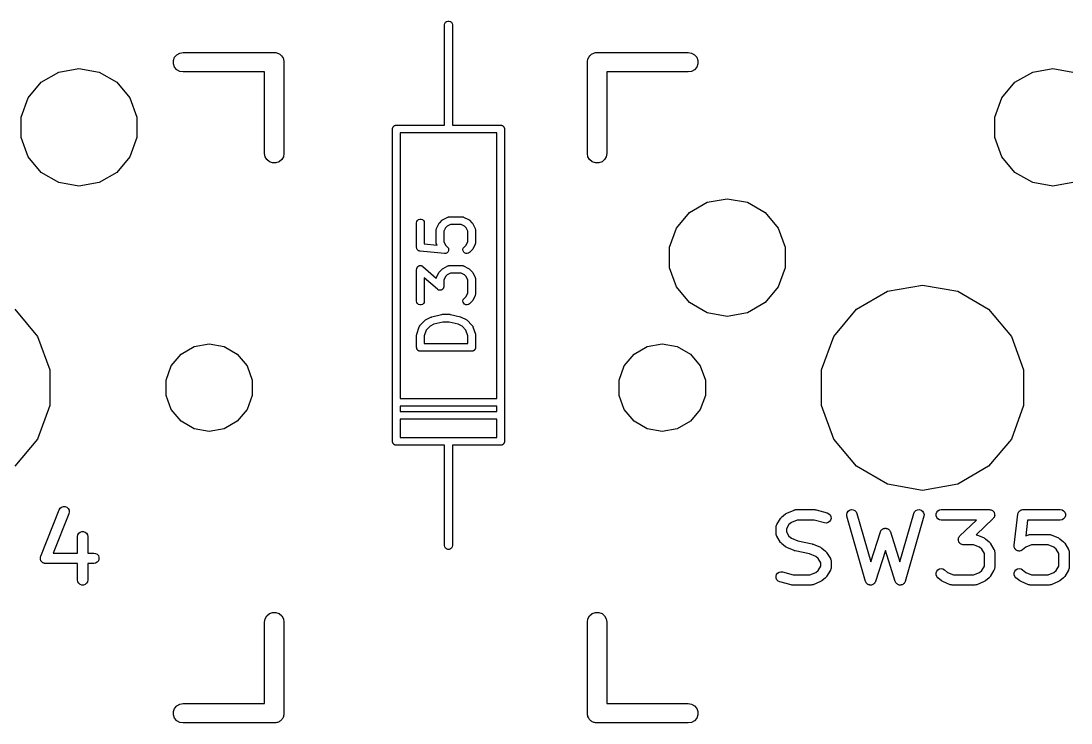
# Model space of a CAD drawing. Extents: x 30 to 168, y -145 to -27.
# Drawn here: x 112.66 to 133.15, y -104.54 to -90.85 of the extents above; entities that cross this region are included whole.
import ezdxf

# ---------------------------------------------------------------- set-up
doc = ezdxf.new("R2010")
doc.units = 0
doc.header["$MEASUREMENT"] = 0
doc.layers.add('BLACK', color=7, linetype='CONTINUOUS')

msp = doc.modelspace()

# ---------------------------------------------------------------- linework, layer by layer
at = {"layer": 'Black'}
for p, q in [((120.925, -90.92), (120.93, -90.8943)), ((120.925, -92.19), (120.925, -90.92)), ((120.93, -90.8943), (120.943, -90.8718)), ((120.943, -90.8718), (120.962, -90.855)), ((120.962, -90.855), (120.987, -90.8461)), ((120.987, -90.8461), (121.013, -90.8461)), ((121.013, -90.8461), (121.037, -90.855)), ((121.037, -90.855), (121.057, -90.8718)), ((121.057, -90.8718), (121.07, -90.8943)), ((121.07, -90.8943), (121.075, -90.92)), ((121.075, -90.92), (121.075, -92.19)), ((115.634, -91.6169), (115.657, -91.5547)), ((115.657, -91.5547), (115.7, -91.5041)), ((115.7, -91.5041), (115.757, -91.471)), ((115.757, -91.471), (115.822, -91.4595)), ((115.822, -91.4595), (117.6, -91.4595)), ((117.6, -91.4595), (117.616, -91.4624)), ((117.616, -91.4624), (117.633, -91.4624)), ((117.633, -91.4624), (117.649, -91.4681)), ((117.649, -91.4681), (117.665, -91.471)), ((117.665, -91.471), (117.68, -91.4793)), ((117.68, -91.4793), (117.695, -91.485)), ((117.695, -91.485), (117.708, -91.4957)), ((117.708, -91.4957), (117.722, -91.5041)), ((117.722, -91.5041), (117.733, -91.5168)), ((117.733, -91.5168), (117.746, -91.5275)), ((117.746, -91.5275), (117.754, -91.542)), ((117.754, -91.542), (117.765, -91.5547)), ((117.765, -91.5547), (117.771, -91.5704)), ((117.771, -91.5704), (117.779, -91.5848)), ((123.721, -91.5848), (123.729, -91.5704)), ((123.729, -91.5704), (123.735, -91.5547)), ((123.735, -91.5547), (123.746, -91.542)), ((123.746, -91.542), (123.754, -91.5275)), ((123.754, -91.5275), (123.767, -91.5168)), ((123.767, -91.5168), (123.778, -91.5041)), ((123.778, -91.5041), (123.792, -91.4957)), ((123.792, -91.4957), (123.805, -91.485)), ((123.805, -91.485), (123.82, -91.4793)), ((123.82, -91.4793), (123.835, -91.471)), ((123.835, -91.471), (123.851, -91.4681)), ((123.851, -91.4681), (123.867, -91.4624)), ((123.867, -91.4624), (123.884, -91.4624)), ((123.884, -91.4624), (123.9, -91.4595)), ((123.9, -91.4595), (125.678, -91.4595)), ((125.678, -91.4595), (125.743, -91.471)), ((125.743, -91.471), (125.8, -91.5041)), ((125.8, -91.5041), (125.843, -91.5547)), ((125.843, -91.5547), (125.866, -91.6169)), ((113.398, -91.8418), (113.79, -91.7726)), ((113.79, -91.7726), (114.182, -91.8418)), ((115.634, -91.6831), (115.634, -91.6169)), ((115.657, -91.7452), (115.634, -91.6831)), ((115.7, -91.7959), (115.657, -91.7452)), ((117.779, -91.5848), (117.782, -91.6013)), ((117.782, -91.6013), (117.788, -91.6169)), ((117.788, -91.6169), (117.788, -91.6336)), ((117.788, -91.6336), (117.79, -91.65)), ((117.79, -91.65), (117.79, -93.428)), ((123.709, -91.65), (123.712, -91.6336)), ((123.709, -93.428), (123.709, -91.65)), ((123.712, -91.6169), (123.718, -91.6013)), ((123.712, -91.6336), (123.712, -91.6169)), ((123.718, -91.6013), (123.721, -91.5848)), ((125.843, -91.7452), (125.8, -91.7959)), ((125.866, -91.6831), (125.843, -91.7452)), ((125.866, -91.6169), (125.866, -91.6831)), ((132.398, -91.8418), (132.79, -91.7726)), ((132.79, -91.7726), (133.182, -91.8418)), ((113.052, -92.0411), (113.398, -91.8418)), ((114.182, -91.8418), (114.528, -92.0411)), ((115.757, -91.829), (115.7, -91.7959)), ((115.822, -91.8405), (115.757, -91.829)), ((117.409, -91.8405), (115.822, -91.8405)), ((117.409, -93.428), (117.409, -91.8405)), ((125.678, -91.8405), (124.09, -91.8405)), ((124.09, -91.8405), (124.09, -93.428)), ((125.743, -91.829), (125.678, -91.8405)), ((125.8, -91.7959), (125.743, -91.829)), ((132.052, -92.0411), (132.398, -91.8418)), ((112.796, -92.3463), (113.052, -92.0411)), ((114.528, -92.0411), (114.784, -92.3463)), ((131.796, -92.3463), (132.052, -92.0411)), ((112.66, -92.7208), (112.796, -92.3463)), ((114.784, -92.3463), (114.92, -92.7208)), ((120.925, -92.877), (120.925, -92.19)), ((121.075, -92.19), (121.075, -92.877)), ((131.66, -92.7208), (131.796, -92.3463)), ((112.66, -93.1192), (112.66, -92.7208)), ((114.92, -92.7208), (114.92, -93.1192)), ((131.66, -93.1192), (131.66, -92.7208)), ((119.909, -92.952), (119.91, -92.9455)), ((119.909, -99.048), (119.909, -92.952)), ((119.91, -92.939), (119.912, -92.9328)), ((119.91, -92.9455), (119.91, -92.939)), ((119.912, -92.9328), (119.914, -92.9263)), ((119.914, -92.9263), (119.917, -92.9207)), ((119.917, -92.9207), (119.919, -92.9145)), ((119.919, -92.9145), (119.923, -92.9095)), ((119.923, -92.9095), (119.927, -92.9038)), ((119.927, -92.9038), (119.932, -92.8996)), ((119.932, -92.8996), (119.936, -92.8945)), ((119.936, -92.8945), (119.941, -92.8913)), ((119.941, -92.8913), (119.947, -92.887)), ((119.947, -92.887), (119.953, -92.8848)), ((119.953, -92.8848), (119.958, -92.8815)), ((119.958, -92.8815), (119.965, -92.8804)), ((119.965, -92.8804), (119.971, -92.8781)), ((119.971, -92.8781), (119.978, -92.8781)), ((119.978, -92.8781), (119.984, -92.877)), ((119.984, -92.877), (120.925, -92.877)), ((121.075, -92.877), (122.016, -92.877)), ((122.016, -92.877), (122.022, -92.8781)), ((122.022, -92.8781), (122.029, -92.8781)), ((122.029, -92.8781), (122.035, -92.8804)), ((122.035, -92.8804), (122.042, -92.8815)), ((122.042, -92.8815), (122.047, -92.8848)), ((122.047, -92.8848), (122.053, -92.887)), ((122.053, -92.887), (122.059, -92.8913)), ((122.059, -92.8913), (122.064, -92.8945)), ((122.064, -92.8945), (122.068, -92.8996)), ((122.068, -92.8996), (122.073, -92.9038)), ((122.073, -92.9038), (122.077, -92.9095)), ((122.077, -92.9095), (122.081, -92.9145)), ((122.081, -92.9145), (122.083, -92.9207)), ((122.083, -92.9207), (122.086, -92.9263)), ((122.086, -92.9263), (122.088, -92.9328)), ((122.088, -92.9328), (122.09, -92.939)), ((122.09, -92.939), (122.09, -92.9455)), ((122.09, -92.9455), (122.091, -92.952)), ((122.091, -92.952), (122.091, -99.048)), ((112.796, -93.4937), (112.66, -93.1192)), ((114.92, -93.1192), (114.784, -93.4937)), ((121, -93.027), (120.059, -93.027)), ((120.059, -93.027), (120.059, -98.211)), ((121.941, -93.027), (121, -93.027)), ((121.941, -98.211), (121.941, -93.027)), ((131.796, -93.4937), (131.66, -93.1192)), ((113.052, -93.7989), (112.796, -93.4937)), ((114.784, -93.4937), (114.528, -93.7989)), ((117.421, -93.4932), (117.409, -93.428)), ((117.454, -93.5505), (117.421, -93.4932)), ((117.505, -93.593), (117.454, -93.5505)), ((117.567, -93.6156), (117.505, -93.593)), ((117.633, -93.6156), (117.567, -93.6156)), ((117.695, -93.593), (117.633, -93.6156)), ((117.746, -93.5505), (117.695, -93.593)), ((117.779, -93.4932), (117.746, -93.5505)), ((117.79, -93.428), (117.779, -93.4932)), ((123.721, -93.4932), (123.709, -93.428)), ((123.754, -93.5505), (123.721, -93.4932)), ((123.805, -93.593), (123.754, -93.5505)), ((123.867, -93.6156), (123.805, -93.593)), ((123.933, -93.6156), (123.867, -93.6156)), ((123.995, -93.593), (123.933, -93.6156)), ((124.046, -93.5505), (123.995, -93.593)), ((124.079, -93.4932), (124.046, -93.5505)), ((124.09, -93.428), (124.079, -93.4932)), ((132.052, -93.7989), (131.796, -93.4937)), ((113.398, -93.9982), (113.052, -93.7989)), ((114.528, -93.7989), (114.182, -93.9982)), ((132.398, -93.9982), (132.052, -93.7989)), ((113.79, -94.0674), (113.398, -93.9982)), ((114.182, -93.9982), (113.79, -94.0674)), ((132.79, -94.0674), (132.398, -93.9982)), ((133.182, -93.9982), (132.79, -94.0674)), ((125.702, -94.5811), (126.048, -94.3818)), ((126.048, -94.3818), (126.44, -94.3126)), ((126.44, -94.3126), (126.832, -94.3818)), ((126.832, -94.3818), (127.178, -94.5811)), ((125.446, -94.8863), (125.702, -94.5811)), ((127.178, -94.5811), (127.434, -94.8863)), ((120.377, -94.7857), (120.382, -94.7601)), ((120.377, -95.2619), (120.377, -94.7857)), ((120.382, -94.7601), (120.395, -94.7375)), ((120.395, -94.7375), (120.415, -94.7208)), ((120.415, -94.7208), (120.439, -94.7119)), ((120.439, -94.7119), (120.465, -94.7119)), ((120.465, -94.7119), (120.49, -94.7208)), ((120.49, -94.7208), (120.51, -94.7375)), ((120.51, -94.7375), (120.523, -94.7601)), ((120.523, -94.7601), (120.527, -94.7857)), ((120.527, -94.7857), (120.527, -95.194)), ((120.766, -94.895), (120.814, -94.7998)), ((120.814, -94.7998), (120.821, -94.7901)), ((120.821, -94.7901), (120.828, -94.7803)), ((120.828, -94.7803), (120.876, -94.7327)), ((120.876, -94.7327), (120.885, -94.7258)), ((120.885, -94.7258), (120.895, -94.7186)), ((120.895, -94.7186), (120.99, -94.671)), ((120.973, -94.8474), (120.943, -94.8778)), ((121.042, -94.8131), (120.973, -94.8474)), ((120.99, -94.671), (120.994, -94.6698)), ((120.994, -94.6698), (120.998, -94.6676)), ((120.998, -94.6676), (121.007, -94.6661)), ((121.007, -94.6661), (121.015, -94.6636)), ((121.015, -94.6636), (121.02, -94.6638)), ((121.02, -94.6638), (121.024, -94.6631)), ((121.024, -94.6631), (121.262, -94.6631)), ((121.244, -94.8131), (121.042, -94.8131)), ((121.313, -94.8474), (121.244, -94.8131)), ((121.262, -94.6631), (121.266, -94.6638)), ((121.266, -94.6638), (121.27, -94.6636)), ((121.27, -94.6636), (121.279, -94.6661)), ((121.279, -94.6661), (121.288, -94.6676)), ((121.288, -94.6676), (121.291, -94.6698)), ((121.291, -94.6698), (121.295, -94.671)), ((121.295, -94.671), (121.391, -94.7186)), ((121.343, -94.8778), (121.313, -94.8474)), ((121.391, -94.7186), (121.4, -94.7258)), ((121.4, -94.7258), (121.41, -94.7327)), ((121.41, -94.7327), (121.458, -94.7803)), ((121.458, -94.7803), (121.465, -94.7901)), ((121.465, -94.7901), (121.472, -94.7998)), ((121.472, -94.7998), (121.519, -94.895)), ((120.758, -94.9286), (120.759, -94.9243)), ((120.758, -95.1667), (120.758, -94.9286)), ((120.759, -94.92), (120.761, -94.9116)), ((120.759, -94.9243), (120.759, -94.92)), ((120.761, -94.9116), (120.763, -94.9029)), ((120.763, -94.9029), (120.765, -94.8992)), ((120.765, -94.8992), (120.766, -94.895)), ((120.943, -94.8778), (120.908, -94.9463)), ((120.908, -94.9463), (120.908, -95.149)), ((121.377, -94.9463), (121.343, -94.8778)), ((121.377, -95.149), (121.377, -94.9463)), ((121.519, -94.895), (121.521, -94.8992)), ((121.521, -94.8992), (121.523, -94.9029)), ((121.523, -94.9029), (121.524, -94.9116)), ((121.524, -94.9116), (121.527, -94.92)), ((121.527, -94.92), (121.527, -94.9243)), ((121.527, -94.9243), (121.527, -94.9286)), ((121.527, -94.9286), (121.527, -95.1667)), ((125.31, -95.2608), (125.446, -94.8863)), ((127.434, -94.8863), (127.57, -95.2608)), ((120.378, -95.2647), (120.377, -95.2619)), ((120.527, -95.194), (120.776, -95.2188)), ((120.759, -95.1709), (120.758, -95.1667)), ((120.759, -95.1752), (120.759, -95.1709)), ((120.761, -95.1837), (120.759, -95.1752)), ((120.763, -95.1923), (120.761, -95.1837)), ((120.765, -95.1961), (120.763, -95.1923)), ((120.766, -95.2002), (120.765, -95.1961)), ((120.776, -95.2188), (120.766, -95.2002)), ((120.908, -95.149), (120.943, -95.2175)), ((120.943, -95.2175), (120.982, -95.2565)), ((120.982, -95.2565), (120.982, -95.2569)), ((120.982, -95.2569), (120.982, -95.2572)), ((120.982, -95.2572), (120.989, -95.2676)), ((121.289, -95.2778), (121.304, -95.2565)), ((121.304, -95.2565), (121.343, -95.2175)), ((121.343, -95.2175), (121.377, -95.149)), ((121.519, -95.2002), (121.472, -95.2954)), ((121.521, -95.1961), (121.519, -95.2002)), ((121.523, -95.1923), (121.521, -95.1961)), ((121.524, -95.1837), (121.523, -95.1923)), ((121.527, -95.1752), (121.524, -95.1837)), ((121.527, -95.1667), (121.527, -95.1709)), ((121.527, -95.1709), (121.527, -95.1752)), ((125.31, -95.6592), (125.31, -95.2608)), ((127.57, -95.2608), (127.57, -95.6592)), ((120.378, -95.2675), (120.378, -95.2647)), ((120.38, -95.2775), (120.378, -95.2675)), ((120.382, -95.2876), (120.38, -95.2775)), ((120.383, -95.29), (120.382, -95.2876)), ((120.384, -95.2928), (120.383, -95.29)), ((120.39, -95.3012), (120.384, -95.2928)), ((120.395, -95.3101), (120.39, -95.3012)), ((120.397, -95.3119), (120.395, -95.3101)), ((120.399, -95.3143), (120.397, -95.3119)), ((120.407, -95.3203), (120.399, -95.3143)), ((120.415, -95.3269), (120.407, -95.3203)), ((120.418, -95.3278), (120.415, -95.3269)), ((120.42, -95.3295), (120.418, -95.3278)), ((120.43, -95.3323), (120.42, -95.3295)), ((120.439, -95.3358), (120.43, -95.3323)), ((120.442, -95.3358), (120.439, -95.3358)), ((120.445, -95.3365), (120.442, -95.3358)), ((120.921, -95.3842), (120.445, -95.3365)), ((120.922, -95.3841), (120.921, -95.3842)), ((120.934, -95.3831), (120.922, -95.3842)), ((120.922, -95.3842), (120.922, -95.3841)), ((120.947, -95.3822), (120.934, -95.3831)), ((120.948, -95.382), (120.947, -95.3822)), ((120.959, -95.3767), (120.948, -95.382)), ((120.948, -95.382), (120.948, -95.382)), ((120.971, -95.3715), (120.959, -95.3767)), ((120.972, -95.371), (120.971, -95.3712)), ((120.971, -95.3712), (120.971, -95.3715)), ((120.98, -95.3621), (120.972, -95.371)), ((120.989, -95.3533), (120.98, -95.3621)), ((120.989, -95.2676), (120.997, -95.2778)), ((120.99, -95.3529), (120.989, -95.3533)), ((120.995, -95.3412), (120.99, -95.3525)), ((120.99, -95.3525), (120.99, -95.3529)), ((121.001, -95.3298), (120.995, -95.3412)), ((120.997, -95.2778), (120.997, -95.2783)), ((120.997, -95.2783), (120.997, -95.2787)), ((120.997, -95.2787), (121, -95.2909)), ((121, -95.2909), (121.003, -95.303)), ((121.002, -95.3165), (121.001, -95.3289)), ((121.001, -95.3289), (121.001, -95.3294)), ((121.001, -95.3294), (121.001, -95.3298)), ((121.003, -95.3039), (121.002, -95.3165)), ((121.003, -95.303), (121.003, -95.3035)), ((121.003, -95.3035), (121.003, -95.3039)), ((121.282, -95.303), (121.289, -95.2778)), ((121.285, -95.3289), (121.282, -95.303)), ((121.296, -95.3525), (121.285, -95.3289)), ((121.314, -95.371), (121.296, -95.3525)), ((121.338, -95.382), (121.314, -95.371)), ((121.364, -95.3842), (121.338, -95.382)), ((121.389, -95.3775), (121.364, -95.3842)), ((121.41, -95.3626), (121.389, -95.3775)), ((121.458, -95.3149), (121.41, -95.3626)), ((121.465, -95.3051), (121.458, -95.3149)), ((121.472, -95.2954), (121.465, -95.3051)), ((120.379, -95.6759), (120.381, -95.6705)), ((120.381, -95.6705), (120.382, -95.6648)), ((120.382, -95.6648), (120.386, -95.6585)), ((120.386, -95.6585), (120.388, -95.6516)), ((120.388, -95.6516), (120.392, -95.6473)), ((120.392, -95.6473), (120.395, -95.6423)), ((120.395, -95.6423), (120.401, -95.6376)), ((120.401, -95.6376), (120.405, -95.632)), ((120.405, -95.632), (120.41, -95.6292)), ((120.41, -95.6292), (120.415, -95.6255)), ((120.415, -95.6255), (120.422, -95.623)), ((120.422, -95.623), (120.428, -95.6195)), ((120.428, -95.6195), (120.434, -95.6186)), ((120.434, -95.6186), (120.439, -95.6166)), ((120.439, -95.6166), (120.447, -95.6166)), ((120.447, -95.6166), (120.454, -95.6155)), ((120.454, -95.6155), (120.46, -95.6166)), ((120.46, -95.6166), (120.465, -95.6166)), ((120.465, -95.6166), (120.472, -95.6191)), ((120.472, -95.6191), (120.479, -95.6205)), ((120.479, -95.6205), (120.484, -95.6235)), ((120.484, -95.6235), (120.49, -95.6255)), ((120.49, -95.6255), (120.495, -95.6302)), ((120.495, -95.6302), (120.502, -95.634)), ((120.502, -95.634), (120.762, -95.8615)), ((120.885, -95.6782), (120.895, -95.671)), ((120.895, -95.671), (120.99, -95.6234)), ((120.99, -95.6234), (120.994, -95.6222)), ((120.994, -95.6222), (120.998, -95.62)), ((120.998, -95.62), (121.007, -95.6185)), ((121.007, -95.6185), (121.015, -95.616)), ((121.015, -95.616), (121.02, -95.6162)), ((121.02, -95.6162), (121.024, -95.6155)), ((121.024, -95.6155), (121.262, -95.6155)), ((121.262, -95.6155), (121.266, -95.6162)), ((121.266, -95.6162), (121.27, -95.616)), ((121.27, -95.616), (121.279, -95.6185)), ((121.279, -95.6185), (121.288, -95.62)), ((121.288, -95.62), (121.291, -95.6222)), ((121.291, -95.6222), (121.295, -95.6234)), ((121.295, -95.6234), (121.391, -95.671)), ((121.391, -95.671), (121.4, -95.6782)), ((125.446, -96.0337), (125.31, -95.6592)), ((127.57, -95.6592), (127.434, -96.0337)), ((120.377, -95.6905), (120.379, -95.6833)), ((120.377, -96.3095), (120.377, -95.6905)), ((120.379, -95.6833), (120.379, -95.6759)), ((120.784, -96.0803), (120.527, -95.8558)), ((120.527, -95.8558), (120.527, -96.3095)), ((120.762, -95.8615), (120.763, -95.8553)), ((120.763, -95.8553), (120.765, -95.8516)), ((120.765, -95.8516), (120.766, -95.8474)), ((120.766, -95.8474), (120.814, -95.7522)), ((120.814, -95.7522), (120.821, -95.7425)), ((120.821, -95.7425), (120.828, -95.7327)), ((120.828, -95.7327), (120.876, -95.6851)), ((120.876, -95.6851), (120.885, -95.6782)), ((120.943, -95.8301), (120.908, -95.8987)), ((120.973, -95.7997), (120.943, -95.8301)), ((121.042, -95.7655), (120.973, -95.7997)), ((121.244, -95.7655), (121.042, -95.7655)), ((121.313, -95.7997), (121.244, -95.7655)), ((121.343, -95.8301), (121.313, -95.7997)), ((121.377, -95.8987), (121.343, -95.8301)), ((121.4, -95.6782), (121.41, -95.6851)), ((121.41, -95.6851), (121.458, -95.7327)), ((121.458, -95.7327), (121.465, -95.7425)), ((121.465, -95.7425), (121.472, -95.7522)), ((121.472, -95.7522), (121.519, -95.8474)), ((121.519, -95.8474), (121.521, -95.8516)), ((121.521, -95.8516), (121.523, -95.8553)), ((121.523, -95.8553), (121.524, -95.864)), ((121.524, -95.864), (121.527, -95.8724)), ((121.527, -95.8724), (121.527, -95.8767)), ((121.527, -95.8767), (121.527, -95.881)), ((120.79, -96.084), (120.784, -96.0803)), ((120.885, -96.0767), (120.88, -96.0823)), ((120.891, -96.072), (120.885, -96.0767)), ((120.894, -96.067), (120.891, -96.072)), ((120.897, -96.0626), (120.894, -96.067)), ((120.9, -96.0558), (120.897, -96.0626)), ((120.904, -96.0495), (120.9, -96.0558)), ((120.905, -96.0438), (120.904, -96.0495)), ((120.907, -96.0384), (120.905, -96.0438)), ((120.908, -96.0238), (120.907, -96.031)), ((120.907, -96.031), (120.907, -96.0384)), ((120.908, -95.8987), (120.908, -96.0238)), ((121.377, -96.149), (121.377, -95.8987)), ((121.527, -95.881), (121.527, -96.1667)), ((125.702, -96.3389), (125.446, -96.0337)), ((127.434, -96.0337), (127.178, -96.3389)), ((129.565, -96.1192), (130.25, -95.9985)), ((130.25, -95.9985), (130.935, -96.1192)), ((120.796, -96.0888), (120.79, -96.084)), ((120.801, -96.0907), (120.796, -96.0888)), ((120.806, -96.0937), (120.801, -96.0907)), ((120.813, -96.0952), (120.806, -96.0937)), ((120.82, -96.0977), (120.813, -96.0952)), ((120.826, -96.0977), (120.82, -96.0977)), ((120.832, -96.0988), (120.826, -96.0977)), ((120.839, -96.0977), (120.832, -96.0988)), ((120.846, -96.0977), (120.839, -96.0977)), ((120.852, -96.0957), (120.846, -96.0977)), ((120.858, -96.0948), (120.852, -96.0957)), ((120.864, -96.0913), (120.858, -96.0948)), ((120.871, -96.0888), (120.864, -96.0913)), ((120.875, -96.085), (120.871, -96.0888)), ((120.88, -96.0823), (120.875, -96.085)), ((121.282, -96.303), (121.289, -96.2778)), ((121.289, -96.2778), (121.304, -96.2565)), ((121.304, -96.2565), (121.343, -96.2175)), ((121.343, -96.2175), (121.377, -96.149)), ((121.519, -96.2002), (121.472, -96.2954)), ((121.521, -96.1961), (121.519, -96.2002)), ((121.523, -96.1923), (121.521, -96.1961)), ((121.524, -96.1837), (121.523, -96.1923)), ((121.527, -96.1752), (121.524, -96.1837)), ((121.527, -96.1667), (121.527, -96.1709)), ((121.527, -96.1709), (121.527, -96.1752)), ((128.963, -96.4667), (129.565, -96.1192)), ((130.935, -96.1192), (131.537, -96.4667)), ((112.537, -96.4667), (112.983, -96.9992)), ((120.382, -96.3352), (120.377, -96.3095)), ((120.395, -96.3577), (120.382, -96.3352)), ((120.415, -96.3745), (120.395, -96.3577)), ((120.439, -96.3834), (120.415, -96.3745)), ((120.465, -96.3834), (120.439, -96.3834)), ((120.49, -96.3745), (120.465, -96.3834)), ((120.51, -96.3577), (120.49, -96.3745)), ((120.523, -96.3352), (120.51, -96.3577)), ((120.527, -96.3095), (120.523, -96.3352)), ((121.285, -96.3289), (121.282, -96.303)), ((121.296, -96.3525), (121.285, -96.3289)), ((121.314, -96.371), (121.296, -96.3525)), ((121.338, -96.382), (121.314, -96.371)), ((121.364, -96.3842), (121.338, -96.382)), ((121.389, -96.3775), (121.364, -96.3842)), ((121.41, -96.3626), (121.389, -96.3775)), ((121.458, -96.3149), (121.41, -96.3626)), ((121.465, -96.3051), (121.458, -96.3149)), ((121.472, -96.2954), (121.465, -96.3051)), ((126.048, -96.5382), (125.702, -96.3389)), ((127.178, -96.3389), (126.832, -96.5382)), ((128.517, -96.9992), (128.963, -96.4667)), ((131.537, -96.4667), (131.983, -96.9992)), ((120.447, -96.7803), (120.542, -96.6851)), ((120.542, -96.6851), (120.552, -96.6782)), ((120.552, -96.6782), (120.562, -96.671)), ((120.562, -96.671), (120.657, -96.6234)), ((120.657, -96.6234), (120.665, -96.6211)), ((120.665, -96.6211), (120.672, -96.6177)), ((120.672, -96.6177), (120.863, -96.5701)), ((120.863, -96.5701), (120.872, -96.5694)), ((120.872, -96.5694), (120.881, -96.5679)), ((120.881, -96.5679), (121.024, -96.5679)), ((121.024, -96.5679), (121.033, -96.5694)), ((121.033, -96.5694), (121.042, -96.5701)), ((121.042, -96.5701), (121.232, -96.6177)), ((121.232, -96.6177), (121.24, -96.6211)), ((121.24, -96.6211), (121.248, -96.6234)), ((121.248, -96.6234), (121.343, -96.671)), ((121.343, -96.671), (121.353, -96.6782)), ((121.353, -96.6782), (121.363, -96.6851)), ((121.363, -96.6851), (121.458, -96.7803)), ((126.44, -96.6074), (126.048, -96.5382)), ((126.832, -96.5382), (126.44, -96.6074)), ((120.381, -96.9525), (120.429, -96.8096)), ((120.429, -96.8096), (120.431, -96.8058)), ((120.431, -96.8058), (120.432, -96.8016)), ((120.432, -96.8016), (120.437, -96.7944)), ((120.437, -96.7944), (120.441, -96.7867)), ((120.441, -96.7867), (120.444, -96.7838)), ((120.444, -96.7838), (120.447, -96.7803)), ((120.566, -96.8738), (120.527, -96.9884)), ((120.64, -96.7997), (120.566, -96.8738)), ((120.717, -96.7612), (120.64, -96.7997)), ((120.89, -96.7179), (120.717, -96.7612)), ((121.015, -96.7179), (120.89, -96.7179)), ((121.188, -96.7612), (121.015, -96.7179)), ((121.265, -96.7997), (121.188, -96.7612)), ((121.339, -96.8738), (121.265, -96.7997)), ((121.377, -96.9884), (121.339, -96.8738)), ((121.458, -96.7803), (121.46, -96.7838)), ((121.46, -96.7838), (121.464, -96.7867)), ((121.464, -96.7867), (121.468, -96.7944)), ((121.468, -96.7944), (121.473, -96.8016)), ((121.473, -96.8016), (121.474, -96.8058)), ((121.474, -96.8058), (121.476, -96.8096)), ((121.476, -96.8096), (121.524, -96.9525)), ((112.983, -96.9992), (113.221, -97.6524)), ((120.377, -96.9762), (120.379, -96.9643)), ((120.377, -97.2143), (120.377, -96.9762)), ((120.379, -96.9643), (120.381, -96.9525)), ((120.527, -96.9884), (120.527, -97.1393)), ((121.377, -97.1393), (121.377, -96.9884)), ((121.524, -96.9525), (121.525, -96.9643)), ((121.525, -96.9643), (121.527, -96.9762)), ((121.527, -96.9762), (121.527, -97.2143)), ((128.279, -97.6524), (128.517, -96.9992)), ((131.983, -96.9992), (132.221, -97.6524)), ((115.781, -97.3457), (116.038, -97.1974)), ((116.038, -97.1974), (116.33, -97.1458)), ((116.33, -97.1458), (116.622, -97.1974)), ((116.622, -97.1974), (116.879, -97.3457)), ((120.379, -97.2207), (120.377, -97.2143)), ((120.379, -97.2273), (120.379, -97.2207)), ((120.381, -97.2335), (120.379, -97.2273)), ((120.382, -97.2399), (120.381, -97.2335)), ((120.385, -97.2456), (120.382, -97.2399)), ((120.387, -97.2518), (120.385, -97.2456)), ((120.392, -97.2568), (120.387, -97.2518)), ((120.395, -97.2625), (120.392, -97.2568)), ((120.4, -97.2667), (120.395, -97.2625)), ((120.404, -97.2717), (120.4, -97.2667)), ((120.41, -97.275), (120.404, -97.2717)), ((120.415, -97.2792), (120.41, -97.275)), ((120.421, -97.2815), (120.415, -97.2792)), ((120.427, -97.2848), (120.421, -97.2815)), ((120.433, -97.2859), (120.427, -97.2848)), ((120.439, -97.2881), (120.433, -97.2859)), ((120.446, -97.2881), (120.439, -97.2881)), ((120.452, -97.2893), (120.446, -97.2881)), ((121.452, -97.2893), (120.452, -97.2893)), ((120.527, -97.1393), (121.377, -97.1393)), ((121.459, -97.2881), (121.452, -97.2893)), ((121.465, -97.2881), (121.459, -97.2881)), ((121.472, -97.2859), (121.465, -97.2881)), ((121.478, -97.2848), (121.472, -97.2859)), ((121.484, -97.2815), (121.478, -97.2848)), ((121.49, -97.2792), (121.484, -97.2815)), ((121.495, -97.275), (121.49, -97.2792)), ((121.501, -97.2717), (121.495, -97.275)), ((121.505, -97.2667), (121.501, -97.2717)), ((121.51, -97.2625), (121.505, -97.2667)), ((121.513, -97.2568), (121.51, -97.2625)), ((121.517, -97.2518), (121.513, -97.2568)), ((121.52, -97.2456), (121.517, -97.2518)), ((121.523, -97.2399), (121.52, -97.2456)), ((121.524, -97.2335), (121.523, -97.2399)), ((121.526, -97.2273), (121.524, -97.2335)), ((121.527, -97.2143), (121.526, -97.2207)), ((121.526, -97.2207), (121.526, -97.2273)), ((124.621, -97.3457), (124.878, -97.1974)), ((124.878, -97.1974), (125.17, -97.1458)), ((125.17, -97.1458), (125.462, -97.1974)), ((125.462, -97.1974), (125.719, -97.3457)), ((115.59, -97.5729), (115.781, -97.3457)), ((116.879, -97.3457), (117.07, -97.5729)), ((124.43, -97.5729), (124.621, -97.3457)), ((125.719, -97.3457), (125.91, -97.5729)), ((113.221, -97.6524), (113.221, -98.3476)), ((115.489, -97.8517), (115.59, -97.5729)), ((117.07, -97.5729), (117.171, -97.8517)), ((124.329, -97.8517), (124.43, -97.5729)), ((125.91, -97.5729), (126.011, -97.8517)), ((128.279, -98.3476), (128.279, -97.6524)), ((132.221, -97.6524), (132.221, -98.3476)), ((115.489, -98.1483), (115.489, -97.8517)), ((117.171, -97.8517), (117.171, -98.1483)), ((124.329, -98.1483), (124.329, -97.8517)), ((126.011, -97.8517), (126.011, -98.1483)), ((115.59, -98.4271), (115.489, -98.1483)), ((117.171, -98.1483), (117.07, -98.4271)), ((120.059, -98.211), (121.941, -98.211)), ((124.43, -98.4271), (124.329, -98.1483)), ((126.011, -98.1483), (125.91, -98.4271)), ((113.221, -98.3476), (112.983, -99.0008)), ((115.781, -98.6543), (115.59, -98.4271)), ((117.07, -98.4271), (116.879, -98.6543)), ((120.059, -98.361), (120.059, -98.465)), ((121.941, -98.361), (120.059, -98.361)), ((120.059, -98.465), (121.941, -98.465)), ((121.941, -98.465), (121.941, -98.361)), ((124.621, -98.6543), (124.43, -98.4271)), ((125.91, -98.4271), (125.719, -98.6543)), ((128.517, -99.0008), (128.279, -98.3476)), ((132.221, -98.3476), (131.983, -99.0008)), ((116.038, -98.8026), (115.781, -98.6543)), ((116.879, -98.6543), (116.622, -98.8026)), ((121.941, -98.615), (120.059, -98.615)), ((120.059, -98.615), (120.059, -98.973)), ((121.941, -98.973), (121.941, -98.615)), ((124.878, -98.8026), (124.621, -98.6543)), ((125.719, -98.6543), (125.462, -98.8026)), ((116.33, -98.8541), (116.038, -98.8026)), ((116.622, -98.8026), (116.33, -98.8541)), ((125.17, -98.8541), (124.878, -98.8026)), ((125.462, -98.8026), (125.17, -98.8541)), ((112.983, -99.0008), (112.537, -99.5332)), ((119.91, -99.0545), (119.909, -99.048)), ((119.91, -99.061), (119.91, -99.0545)), ((119.912, -99.0672), (119.91, -99.061)), ((119.914, -99.0737), (119.912, -99.0672)), ((119.917, -99.0793), (119.914, -99.0737)), ((119.919, -99.0855), (119.917, -99.0793)), ((119.923, -99.0905), (119.919, -99.0855)), ((119.927, -99.0962), (119.923, -99.0905)), ((119.932, -99.1004), (119.927, -99.0962)), ((119.936, -99.1055), (119.932, -99.1004)), ((119.941, -99.1087), (119.936, -99.1055)), ((119.947, -99.113), (119.941, -99.1087)), ((119.953, -99.1152), (119.947, -99.113)), ((119.958, -99.1185), (119.953, -99.1152)), ((119.965, -99.1196), (119.958, -99.1185)), ((119.971, -99.1219), (119.965, -99.1196)), ((119.978, -99.1219), (119.971, -99.1219)), ((119.984, -99.123), (119.978, -99.1219)), ((120.925, -99.123), (119.984, -99.123)), ((120.059, -98.973), (121, -98.973)), ((120.925, -99.81), (120.925, -99.123)), ((121, -98.973), (121.941, -98.973)), ((122.016, -99.123), (121.075, -99.123)), ((121.075, -99.123), (121.075, -99.81)), ((122.022, -99.1219), (122.016, -99.123)), ((122.029, -99.1219), (122.022, -99.1219)), ((122.035, -99.1196), (122.029, -99.1219)), ((122.042, -99.1185), (122.035, -99.1196)), ((122.047, -99.1152), (122.042, -99.1185)), ((122.053, -99.113), (122.047, -99.1152)), ((122.059, -99.1087), (122.053, -99.113)), ((122.064, -99.1055), (122.059, -99.1087)), ((122.068, -99.1004), (122.064, -99.1055)), ((122.073, -99.0962), (122.068, -99.1004)), ((122.077, -99.0905), (122.073, -99.0962)), ((122.081, -99.0855), (122.077, -99.0905)), ((122.083, -99.0793), (122.081, -99.0855)), ((122.086, -99.0737), (122.083, -99.0793)), ((122.088, -99.0672), (122.086, -99.0737)), ((122.09, -99.061), (122.088, -99.0672)), ((122.091, -99.048), (122.09, -99.0545)), ((122.09, -99.0545), (122.09, -99.061)), ((128.963, -99.5332), (128.517, -99.0008)), ((131.983, -99.0008), (131.537, -99.5332)), ((129.565, -99.8808), (128.963, -99.5332)), ((131.537, -99.5332), (130.935, -99.8808)), ((120.925, -101.08), (120.925, -99.81)), ((121.075, -99.81), (121.075, -101.08)), ((130.25, -100.002), (129.565, -99.8808)), ((130.935, -99.8808), (130.25, -100.002)), ((113.043, -101.288), (113.405, -100.381)), ((113.405, -100.381), (113.424, -100.351)), ((113.424, -100.351), (113.452, -100.33)), ((113.452, -100.33), (113.485, -100.318)), ((113.485, -100.318), (113.52, -100.32)), ((113.52, -100.32), (113.553, -100.333)), ((113.553, -100.333), (113.58, -100.356)), ((113.58, -100.356), (113.596, -100.387)), ((127.748, -100.384), (127.763, -100.381)), ((127.763, -100.381), (127.778, -100.378)), ((127.778, -100.378), (127.78, -100.378)), ((127.78, -100.378), (127.783, -100.378)), ((127.783, -100.378), (128.145, -100.378)), ((128.145, -100.378), (128.159, -100.38)), ((128.159, -100.38), (128.173, -100.382)), ((128.173, -100.382), (128.39, -100.442)), ((128.827, -100.388), (128.861, -100.378)), ((128.861, -100.378), (128.896, -100.381)), ((128.896, -100.381), (128.928, -100.395)), ((130.121, -100.395), (130.153, -100.381)), ((130.153, -100.381), (130.188, -100.378)), ((130.188, -100.378), (130.222, -100.388)), ((130.578, -100.384), (130.613, -100.378)), ((130.613, -100.378), (131.556, -100.378)), ((131.556, -100.378), (131.571, -100.38)), ((131.571, -100.38), (131.585, -100.382)), ((131.585, -100.382), (131.588, -100.383)), ((131.588, -100.383), (131.591, -100.384)), ((132.175, -100.384), (132.189, -100.381)), ((132.189, -100.381), (132.204, -100.378)), ((132.204, -100.378), (132.207, -100.378)), ((132.207, -100.378), (132.209, -100.378)), ((132.209, -100.378), (132.935, -100.378)), ((132.935, -100.378), (132.97, -100.384)), ((113.594, -100.457), (113.287, -101.225)), ((113.601, -100.422), (113.594, -100.457)), ((113.596, -100.387), (113.601, -100.422)), ((127.405, -100.669), (127.478, -100.548)), ((127.478, -100.548), (127.489, -100.535)), ((127.489, -100.535), (127.5, -100.522)), ((127.5, -100.522), (127.572, -100.462)), ((127.572, -100.462), (127.586, -100.454)), ((127.586, -100.454), (127.598, -100.446)), ((127.598, -100.446), (127.743, -100.386)), ((127.803, -100.581), (127.691, -100.628)), ((127.743, -100.386), (127.746, -100.385)), ((127.746, -100.385), (127.748, -100.384)), ((128.132, -100.581), (127.803, -100.581)), ((128.336, -100.638), (128.132, -100.581)), ((128.39, -100.442), (128.422, -100.457)), ((128.422, -100.457), (128.447, -100.482)), ((128.455, -100.584), (128.434, -100.612)), ((128.447, -100.482), (128.462, -100.515)), ((128.464, -100.55), (128.455, -100.584)), ((128.462, -100.515), (128.464, -100.55)), ((128.77, -100.472), (128.778, -100.438)), ((128.773, -100.507), (128.77, -100.472)), ((129.136, -101.777), (128.773, -100.507)), ((128.778, -100.438), (128.798, -100.409)), ((128.798, -100.409), (128.827, -100.388)), ((128.928, -100.395), (128.953, -100.42)), ((128.953, -100.42), (128.969, -100.452)), ((128.969, -100.452), (129.24, -101.399)), ((129.809, -101.399), (130.08, -100.452)), ((130.275, -100.507), (129.912, -101.777)), ((130.08, -100.452), (130.095, -100.42)), ((130.095, -100.42), (130.121, -100.395)), ((130.222, -100.388), (130.25, -100.409)), ((130.25, -100.409), (130.27, -100.438)), ((130.27, -100.438), (130.279, -100.472)), ((130.279, -100.472), (130.275, -100.507)), ((130.513, -100.462), (130.525, -100.429)), ((130.513, -100.497), (130.513, -100.462)), ((130.525, -100.53), (130.513, -100.497)), ((130.525, -100.429), (130.548, -100.402)), ((130.548, -100.557), (130.525, -100.53)), ((130.548, -100.402), (130.578, -100.384)), ((130.578, -100.575), (130.548, -100.557)), ((130.613, -100.581), (130.578, -100.575)), ((131.302, -100.581), (130.613, -100.581)), ((130.978, -100.89), (131.302, -100.581)), ((131.626, -100.553), (131.297, -100.867)), ((131.591, -100.384), (131.604, -100.391)), ((131.604, -100.391), (131.617, -100.398)), ((131.617, -100.398), (131.619, -100.4)), ((131.619, -100.4), (131.622, -100.402)), ((131.622, -100.402), (131.631, -100.413)), ((131.635, -100.541), (131.626, -100.553)), ((131.631, -100.413), (131.641, -100.423)), ((131.644, -100.53), (131.635, -100.541)), ((131.641, -100.423), (131.642, -100.426)), ((131.642, -100.426), (131.644, -100.429)), ((131.644, -100.429), (131.649, -100.442)), ((131.645, -100.527), (131.644, -100.53)), ((131.647, -100.525), (131.645, -100.527)), ((131.651, -100.511), (131.647, -100.525)), ((131.649, -100.442), (131.655, -100.456)), ((131.656, -100.497), (131.651, -100.511)), ((131.655, -100.456), (131.655, -100.459)), ((131.655, -100.459), (131.656, -100.462)), ((131.656, -100.462), (131.656, -100.476)), ((131.656, -100.476), (131.657, -100.491)), ((131.657, -100.491), (131.656, -100.494)), ((131.656, -100.494), (131.656, -100.497)), ((132.036, -101.072), (132.109, -100.467)), ((132.109, -100.462), (132.114, -100.448)), ((132.109, -100.465), (132.109, -100.462)), ((132.109, -100.467), (132.109, -100.465)), ((132.114, -100.448), (132.119, -100.434)), ((132.119, -100.434), (132.12, -100.431)), ((132.12, -100.431), (132.121, -100.429)), ((132.121, -100.429), (132.131, -100.417)), ((132.131, -100.417), (132.14, -100.405)), ((132.14, -100.405), (132.142, -100.404)), ((132.142, -100.404), (132.144, -100.402)), ((132.144, -100.402), (132.157, -100.394)), ((132.157, -100.394), (132.169, -100.386)), ((132.169, -100.386), (132.172, -100.385)), ((132.172, -100.385), (132.175, -100.384)), ((132.3, -100.581), (132.262, -100.892)), ((132.935, -100.581), (132.3, -100.581)), ((132.97, -100.575), (132.935, -100.581)), ((132.97, -100.384), (133, -100.402)), ((133, -100.557), (132.97, -100.575)), ((133, -100.402), (133.023, -100.429)), ((133.023, -100.53), (133, -100.557)), ((133.023, -100.429), (133.035, -100.462)), ((133.035, -100.497), (133.023, -100.53)), ((133.035, -100.462), (133.035, -100.497)), ((127.391, -100.721), (127.392, -100.712)), ((127.391, -100.842), (127.391, -100.721)), ((127.392, -100.712), (127.393, -100.702)), ((127.393, -100.702), (127.395, -100.695)), ((127.395, -100.695), (127.397, -100.687)), ((127.397, -100.687), (127.402, -100.678)), ((127.402, -100.678), (127.405, -100.669)), ((127.643, -100.668), (127.594, -100.75)), ((127.594, -100.75), (127.594, -100.814)), ((127.691, -100.628), (127.643, -100.668)), ((128.371, -100.641), (128.336, -100.638)), ((128.405, -100.632), (128.371, -100.641)), ((128.434, -100.612), (128.405, -100.632)), ((129.43, -100.804), (129.438, -100.792)), ((129.438, -100.792), (129.444, -100.78)), ((129.444, -100.78), (129.447, -100.777)), ((129.447, -100.777), (129.449, -100.774)), ((129.449, -100.774), (129.46, -100.766)), ((129.46, -100.766), (129.47, -100.756)), ((129.47, -100.756), (129.474, -100.755)), ((129.474, -100.755), (129.477, -100.752)), ((129.477, -100.752), (129.49, -100.748)), ((129.49, -100.748), (129.503, -100.743)), ((129.503, -100.743), (129.507, -100.743)), ((129.507, -100.743), (129.511, -100.742)), ((129.511, -100.742), (129.524, -100.742)), ((129.524, -100.742), (129.538, -100.742)), ((129.538, -100.742), (129.542, -100.743)), ((129.542, -100.743), (129.546, -100.743)), ((129.546, -100.743), (129.559, -100.748)), ((129.559, -100.748), (129.572, -100.752)), ((129.572, -100.752), (129.575, -100.755)), ((129.575, -100.755), (129.579, -100.756)), ((129.579, -100.756), (129.589, -100.766)), ((129.589, -100.766), (129.599, -100.774)), ((129.599, -100.774), (129.602, -100.777)), ((129.602, -100.777), (129.605, -100.78)), ((129.605, -100.78), (129.611, -100.792)), ((129.611, -100.792), (129.618, -100.804)), ((113.761, -100.903), (113.767, -100.868)), ((113.761, -101.225), (113.761, -100.903)), ((113.767, -100.868), (113.785, -100.838)), ((113.785, -100.838), (113.812, -100.815)), ((113.812, -100.815), (113.845, -100.803)), ((113.845, -100.803), (113.88, -100.803)), ((113.88, -100.803), (113.913, -100.815)), ((113.913, -100.815), (113.94, -100.838)), ((113.94, -100.838), (113.958, -100.868)), ((113.958, -100.868), (113.964, -100.903)), ((113.964, -100.903), (113.964, -101.225)), ((127.392, -100.852), (127.391, -100.842)), ((127.393, -100.862), (127.392, -100.852)), ((127.395, -100.869), (127.393, -100.862)), ((127.397, -100.877), (127.395, -100.869)), ((127.402, -100.886), (127.397, -100.877)), ((127.405, -100.895), (127.402, -100.886)), ((127.478, -101.016), (127.405, -100.895)), ((127.594, -100.814), (127.643, -100.896)), ((127.643, -100.896), (127.691, -100.936)), ((127.691, -100.936), (127.813, -100.987)), ((127.813, -100.987), (128.094, -101.045)), ((129.24, -101.399), (129.428, -100.811)), ((129.428, -100.811), (129.429, -100.808)), ((129.429, -100.808), (129.43, -100.804)), ((129.618, -100.804), (129.619, -100.808)), ((129.619, -100.808), (129.621, -100.811)), ((129.621, -100.811), (129.809, -101.399)), ((130.947, -100.952), (130.948, -100.949)), ((130.948, -100.966), (130.947, -100.952)), ((130.948, -100.946), (130.953, -100.932)), ((130.948, -100.949), (130.948, -100.946)), ((130.948, -100.981), (130.948, -100.966)), ((130.949, -100.984), (130.948, -100.981)), ((130.95, -100.987), (130.949, -100.984)), ((130.955, -101.001), (130.95, -100.987)), ((130.953, -100.932), (130.957, -100.918)), ((130.957, -100.918), (130.959, -100.916)), ((130.959, -100.916), (130.96, -100.913)), ((130.96, -100.913), (130.97, -100.901)), ((130.97, -100.901), (130.978, -100.89)), ((131.297, -100.867), (131.301, -100.868)), ((131.301, -100.868), (131.303, -100.869)), ((131.303, -100.869), (131.305, -100.87)), ((131.305, -100.87), (131.45, -100.93)), ((131.45, -100.93), (131.463, -100.938)), ((131.463, -100.938), (131.476, -100.946)), ((131.476, -100.946), (131.549, -101.006)), ((132.262, -100.892), (132.315, -100.87)), ((132.315, -100.87), (132.318, -100.869)), ((132.318, -100.869), (132.32, -100.868)), ((132.32, -100.868), (132.335, -100.865)), ((132.335, -100.865), (132.35, -100.862)), ((132.35, -100.862), (132.352, -100.862)), ((132.352, -100.862), (132.355, -100.862)), ((132.355, -100.862), (132.717, -100.862)), ((132.717, -100.862), (132.72, -100.862)), ((132.72, -100.862), (132.722, -100.862)), ((132.722, -100.862), (132.737, -100.865)), ((132.737, -100.865), (132.752, -100.868)), ((132.752, -100.868), (132.754, -100.869)), ((132.754, -100.869), (132.757, -100.87)), ((132.757, -100.87), (132.902, -100.93)), ((132.902, -100.93), (132.914, -100.938)), ((132.914, -100.938), (132.928, -100.946)), ((132.928, -100.946), (133, -101.006)), ((120.93, -101.106), (120.925, -101.08)), ((120.943, -101.128), (120.93, -101.106)), ((120.962, -101.145), (120.943, -101.128)), ((120.987, -101.154), (120.962, -101.145)), ((121.013, -101.154), (120.987, -101.154)), ((121.037, -101.145), (121.013, -101.154)), ((121.057, -101.128), (121.037, -101.145)), ((121.07, -101.106), (121.057, -101.128)), ((121.075, -101.08), (121.07, -101.106)), ((127.489, -101.028), (127.478, -101.016)), ((127.5, -101.041), (127.489, -101.028)), ((127.572, -101.102), (127.5, -101.041)), ((127.586, -101.109), (127.572, -101.102)), ((127.598, -101.118), (127.586, -101.109)), ((127.743, -101.178), (127.598, -101.118)), ((127.753, -101.18), (127.743, -101.178)), ((127.762, -101.184), (127.753, -101.18)), ((128.043, -101.242), (127.762, -101.184)), ((128.094, -101.045), (128.103, -101.049)), ((128.103, -101.049), (128.112, -101.051)), ((128.112, -101.051), (128.257, -101.111)), ((128.257, -101.111), (128.27, -101.12)), ((128.27, -101.12), (128.283, -101.127)), ((128.283, -101.127), (128.356, -101.188)), ((128.356, -101.188), (128.367, -101.201)), ((128.367, -101.201), (128.378, -101.213)), ((129.524, -101.176), (129.331, -101.78)), ((129.718, -101.78), (129.524, -101.176)), ((130.96, -101.014), (130.955, -101.001)), ((130.962, -101.017), (130.96, -101.014)), ((130.964, -101.02), (130.962, -101.017)), ((130.974, -101.03), (130.964, -101.02)), ((130.983, -101.041), (130.974, -101.03)), ((130.986, -101.043), (130.983, -101.041)), ((130.988, -101.045), (130.986, -101.043)), ((131.001, -101.052), (130.988, -101.045)), ((131.014, -101.059), (131.001, -101.052)), ((131.017, -101.059), (131.014, -101.059)), ((131.02, -101.061), (131.017, -101.059)), ((131.034, -101.062), (131.02, -101.061)), ((131.048, -101.065), (131.034, -101.062)), ((131.246, -101.065), (131.048, -101.065)), ((131.358, -101.112), (131.246, -101.065)), ((131.405, -101.151), (131.358, -101.112)), ((131.455, -101.233), (131.405, -101.151)), ((131.549, -101.006), (131.56, -101.019)), ((131.56, -101.019), (131.571, -101.032)), ((131.571, -101.032), (131.643, -101.153)), ((131.643, -101.153), (131.647, -101.162)), ((131.647, -101.162), (131.652, -101.17)), ((131.652, -101.17), (131.653, -101.178)), ((131.653, -101.178), (131.656, -101.186)), ((131.656, -101.186), (131.656, -101.196)), ((131.656, -101.196), (131.658, -101.205)), ((132.037, -101.087), (132.036, -101.072)), ((132.037, -101.102), (132.037, -101.087)), ((132.038, -101.104), (132.037, -101.102)), ((132.038, -101.107), (132.038, -101.104)), ((132.044, -101.121), (132.038, -101.107)), ((132.049, -101.135), (132.044, -101.121)), ((132.051, -101.137), (132.049, -101.135)), ((132.052, -101.14), (132.051, -101.137)), ((132.062, -101.151), (132.052, -101.14)), ((132.071, -101.162), (132.062, -101.151)), ((132.074, -101.163), (132.071, -101.162)), ((132.076, -101.166), (132.074, -101.163)), ((132.089, -101.172), (132.076, -101.166)), ((132.102, -101.18), (132.089, -101.172)), ((132.105, -101.18), (132.102, -101.18)), ((132.107, -101.182), (132.105, -101.18)), ((132.122, -101.183), (132.107, -101.182)), ((132.137, -101.186), (132.122, -101.183)), ((132.139, -101.185), (132.137, -101.186)), ((132.142, -101.186), (132.139, -101.185)), ((132.157, -101.182), (132.142, -101.186)), ((132.171, -101.18), (132.157, -101.182)), ((132.174, -101.178), (132.171, -101.18)), ((132.177, -101.178), (132.174, -101.178)), ((132.189, -101.17), (132.177, -101.178)), ((132.202, -101.162), (132.189, -101.17)), ((132.263, -101.112), (132.202, -101.162)), ((132.375, -101.065), (132.263, -101.112)), ((132.697, -101.065), (132.375, -101.065)), ((132.809, -101.112), (132.697, -101.065)), ((132.857, -101.151), (132.809, -101.112)), ((132.906, -101.233), (132.857, -101.151)), ((133, -101.006), (133.011, -101.019)), ((133.011, -101.019), (133.022, -101.032)), ((133.022, -101.032), (133.095, -101.153)), ((133.095, -101.153), (133.098, -101.162)), ((133.098, -101.162), (133.103, -101.17)), ((133.103, -101.17), (133.105, -101.178)), ((133.105, -101.178), (133.107, -101.186)), ((133.107, -101.186), (133.108, -101.196)), ((133.108, -101.196), (133.109, -101.205)), ((113.035, -101.323), (113.037, -101.316)), ((113.037, -101.333), (113.035, -101.323)), ((113.037, -101.309), (113.04, -101.299)), ((113.037, -101.316), (113.037, -101.309)), ((113.037, -101.344), (113.037, -101.333)), ((113.039, -101.351), (113.037, -101.344)), ((113.04, -101.358), (113.039, -101.351)), ((113.04, -101.299), (113.043, -101.288)), ((113.045, -101.367), (113.04, -101.358)), ((113.049, -101.377), (113.045, -101.367)), ((113.054, -101.383), (113.049, -101.377)), ((113.057, -101.389), (113.054, -101.383)), ((113.065, -101.396), (113.057, -101.389)), ((113.072, -101.404), (113.065, -101.396)), ((113.078, -101.408), (113.072, -101.404)), ((113.083, -101.413), (113.078, -101.408)), ((113.287, -101.225), (113.761, -101.225)), ((113.964, -101.225), (114.08, -101.225)), ((114.08, -101.225), (114.115, -101.231)), ((114.115, -101.231), (114.146, -101.248)), ((114.146, -101.404), (114.115, -101.422)), ((114.146, -101.248), (114.168, -101.275)), ((114.168, -101.377), (114.146, -101.404)), ((114.168, -101.275), (114.18, -101.309)), ((114.18, -101.344), (114.168, -101.377)), ((114.18, -101.309), (114.18, -101.344)), ((128.165, -101.293), (128.043, -101.242)), ((128.212, -101.333), (128.165, -101.293)), ((128.262, -101.415), (128.212, -101.333)), ((128.378, -101.213), (128.45, -101.334)), ((128.45, -101.334), (128.454, -101.343)), ((128.454, -101.343), (128.459, -101.352)), ((128.459, -101.352), (128.46, -101.36)), ((128.46, -101.36), (128.463, -101.367)), ((128.463, -101.367), (128.463, -101.377)), ((128.463, -101.377), (128.465, -101.387)), ((128.465, -101.387), (128.465, -101.508)), ((131.455, -101.479), (131.455, -101.233)), ((131.658, -101.205), (131.658, -101.508)), ((132.906, -101.479), (132.906, -101.233)), ((133.109, -101.205), (133.109, -101.508)), ((113.093, -101.416), (113.083, -101.413)), ((113.102, -101.422), (113.093, -101.416)), ((113.109, -101.423), (113.102, -101.422)), ((113.116, -101.426), (113.109, -101.423)), ((113.127, -101.426), (113.116, -101.426)), ((113.137, -101.428), (113.127, -101.426)), ((113.761, -101.428), (113.137, -101.428)), ((113.761, -101.75), (113.761, -101.428)), ((114.08, -101.428), (113.964, -101.428)), ((113.964, -101.428), (113.964, -101.75)), ((114.115, -101.422), (114.08, -101.428)), ((127.421, -101.617), (127.45, -101.597)), ((127.45, -101.597), (127.484, -101.588)), ((127.484, -101.588), (127.519, -101.591)), ((127.519, -101.591), (127.724, -101.648)), ((128.053, -101.648), (128.165, -101.601)), ((128.165, -101.601), (128.212, -101.562)), ((128.212, -101.562), (128.262, -101.479)), ((128.262, -101.479), (128.262, -101.415)), ((128.45, -101.56), (128.378, -101.681)), ((128.454, -101.551), (128.45, -101.56)), ((128.459, -101.542), (128.454, -101.551)), ((128.46, -101.534), (128.459, -101.542)), ((128.463, -101.527), (128.46, -101.534)), ((128.465, -101.508), (128.463, -101.517)), ((128.463, -101.517), (128.463, -101.527)), ((130.513, -101.611), (130.525, -101.578)), ((130.513, -101.647), (130.513, -101.611)), ((130.525, -101.578), (130.547, -101.551)), ((130.547, -101.551), (130.578, -101.533)), ((130.578, -101.533), (130.613, -101.527)), ((130.613, -101.527), (130.647, -101.533)), ((130.647, -101.533), (130.678, -101.551)), ((130.678, -101.551), (130.739, -101.601)), ((130.739, -101.601), (130.851, -101.648)), ((131.246, -101.648), (131.358, -101.601)), ((131.358, -101.601), (131.405, -101.562)), ((131.405, -101.562), (131.455, -101.479)), ((131.643, -101.56), (131.571, -101.681)), ((131.647, -101.551), (131.643, -101.56)), ((131.652, -101.542), (131.647, -101.551)), ((131.653, -101.534), (131.652, -101.542)), ((131.656, -101.527), (131.653, -101.534)), ((131.658, -101.508), (131.656, -101.517)), ((131.656, -101.517), (131.656, -101.527)), ((132.037, -101.611), (132.049, -101.578)), ((132.037, -101.647), (132.037, -101.611)), ((132.049, -101.578), (132.071, -101.551)), ((132.071, -101.551), (132.102, -101.533)), ((132.102, -101.533), (132.137, -101.527)), ((132.137, -101.527), (132.171, -101.533)), ((132.171, -101.533), (132.202, -101.551)), ((132.202, -101.551), (132.263, -101.601)), ((132.263, -101.601), (132.375, -101.648)), ((132.697, -101.648), (132.809, -101.601)), ((132.809, -101.601), (132.857, -101.562)), ((132.857, -101.562), (132.906, -101.479)), ((133.095, -101.56), (133.022, -101.681)), ((133.098, -101.551), (133.095, -101.56)), ((133.103, -101.542), (133.098, -101.551)), ((133.105, -101.534), (133.103, -101.542)), ((133.107, -101.527), (133.105, -101.534)), ((133.108, -101.517), (133.107, -101.527)), ((133.109, -101.508), (133.108, -101.517)), ((113.767, -101.784), (113.761, -101.75)), ((113.785, -101.815), (113.767, -101.784)), ((113.812, -101.838), (113.785, -101.815)), ((113.94, -101.815), (113.913, -101.838)), ((113.958, -101.784), (113.94, -101.815)), ((113.964, -101.75), (113.958, -101.784)), ((127.391, -101.679), (127.401, -101.645)), ((127.394, -101.714), (127.391, -101.679)), ((127.409, -101.747), (127.394, -101.714)), ((127.401, -101.645), (127.421, -101.617)), ((127.433, -101.772), (127.409, -101.747)), ((127.465, -101.787), (127.433, -101.772)), ((127.683, -101.847), (127.465, -101.787)), ((127.724, -101.648), (128.053, -101.648)), ((128.257, -101.783), (128.112, -101.843)), ((128.27, -101.775), (128.257, -101.783)), ((128.283, -101.767), (128.27, -101.775)), ((128.356, -101.707), (128.283, -101.767)), ((128.367, -101.694), (128.356, -101.707)), ((128.378, -101.681), (128.367, -101.694)), ((129.139, -101.783), (129.136, -101.777)), ((129.14, -101.788), (129.139, -101.783)), ((129.146, -101.798), (129.14, -101.788)), ((129.152, -101.809), (129.146, -101.798)), ((129.156, -101.813), (129.152, -101.809)), ((129.159, -101.818), (129.156, -101.813)), ((129.31, -101.816), (129.307, -101.82)), ((129.314, -101.812), (129.31, -101.816)), ((129.32, -101.801), (129.314, -101.812)), ((129.327, -101.791), (129.32, -101.801)), ((129.328, -101.785), (129.327, -101.791)), ((129.331, -101.78), (129.328, -101.785)), ((129.72, -101.785), (129.718, -101.78)), ((129.722, -101.791), (129.72, -101.785)), ((129.729, -101.801), (129.722, -101.791)), ((129.734, -101.812), (129.729, -101.801)), ((129.738, -101.816), (129.734, -101.812)), ((129.742, -101.82), (129.738, -101.816)), ((129.893, -101.813), (129.89, -101.818)), ((129.897, -101.809), (129.893, -101.813)), ((129.902, -101.798), (129.897, -101.809)), ((129.909, -101.788), (129.902, -101.798)), ((129.91, -101.783), (129.909, -101.788)), ((129.912, -101.777), (129.91, -101.783)), ((130.525, -101.68), (130.513, -101.647)), ((130.548, -101.707), (130.525, -101.68)), ((130.62, -101.767), (130.548, -101.707)), ((130.634, -101.775), (130.62, -101.767)), ((130.646, -101.783), (130.634, -101.775)), ((130.791, -101.843), (130.646, -101.783)), ((130.851, -101.648), (131.246, -101.648)), ((131.45, -101.783), (131.305, -101.843)), ((131.463, -101.775), (131.45, -101.783)), ((131.476, -101.767), (131.463, -101.775)), ((131.549, -101.707), (131.476, -101.767)), ((131.56, -101.694), (131.549, -101.707)), ((131.571, -101.681), (131.56, -101.694)), ((132.049, -101.68), (132.037, -101.647)), ((132.072, -101.707), (132.049, -101.68)), ((132.144, -101.767), (132.072, -101.707)), ((132.158, -101.775), (132.144, -101.767)), ((132.17, -101.783), (132.158, -101.775)), ((132.315, -101.843), (132.17, -101.783)), ((132.375, -101.648), (132.697, -101.648)), ((132.902, -101.783), (132.757, -101.843)), ((132.914, -101.775), (132.902, -101.783)), ((132.928, -101.767), (132.914, -101.775)), ((133, -101.707), (132.928, -101.767)), ((133.011, -101.694), (133, -101.707)), ((133.022, -101.681), (133.011, -101.694)), ((113.845, -101.85), (113.812, -101.838)), ((113.88, -101.85), (113.845, -101.85)), ((113.913, -101.838), (113.88, -101.85)), ((127.696, -101.849), (127.683, -101.847)), ((127.71, -101.851), (127.696, -101.849)), ((128.073, -101.851), (127.71, -101.851)), ((128.075, -101.851), (128.073, -101.851)), ((128.078, -101.851), (128.075, -101.851)), ((128.092, -101.848), (128.078, -101.851)), ((128.108, -101.845), (128.092, -101.848)), ((128.11, -101.844), (128.108, -101.845)), ((128.112, -101.843), (128.11, -101.844)), ((129.168, -101.825), (129.159, -101.818)), ((129.177, -101.834), (129.168, -101.825)), ((129.182, -101.836), (129.177, -101.834)), ((129.187, -101.839), (129.182, -101.836)), ((129.198, -101.843), (129.187, -101.839)), ((129.209, -101.848), (129.198, -101.843)), ((129.215, -101.848), (129.209, -101.848)), ((129.22, -101.85), (129.215, -101.848)), ((129.232, -101.85), (129.22, -101.85)), ((129.245, -101.851), (129.232, -101.85)), ((129.25, -101.849), (129.245, -101.851)), ((129.256, -101.849), (129.25, -101.849)), ((129.267, -101.844), (129.256, -101.849)), ((129.278, -101.841), (129.267, -101.844)), ((129.283, -101.838), (129.278, -101.841)), ((129.288, -101.835), (129.283, -101.838)), ((129.297, -101.827), (129.288, -101.835)), ((129.307, -101.82), (129.297, -101.827)), ((129.751, -101.827), (129.742, -101.82)), ((129.76, -101.835), (129.751, -101.827)), ((129.766, -101.838), (129.76, -101.835)), ((129.77, -101.841), (129.766, -101.838)), ((129.782, -101.844), (129.77, -101.841)), ((129.793, -101.849), (129.782, -101.844)), ((129.799, -101.849), (129.793, -101.849)), ((129.804, -101.851), (129.799, -101.849)), ((129.816, -101.85), (129.804, -101.851)), ((129.828, -101.85), (129.816, -101.85)), ((129.834, -101.848), (129.828, -101.85)), ((129.839, -101.848), (129.834, -101.848)), ((129.85, -101.843), (129.839, -101.848)), ((129.862, -101.839), (129.85, -101.843)), ((129.866, -101.836), (129.862, -101.839)), ((129.871, -101.834), (129.866, -101.836)), ((129.88, -101.825), (129.871, -101.834)), ((129.89, -101.818), (129.88, -101.825)), ((130.794, -101.844), (130.791, -101.843)), ((130.796, -101.845), (130.794, -101.844)), ((130.811, -101.848), (130.796, -101.845)), ((130.826, -101.851), (130.811, -101.848)), ((130.828, -101.851), (130.826, -101.851)), ((130.831, -101.851), (130.828, -101.851)), ((131.266, -101.851), (130.831, -101.851)), ((131.268, -101.851), (131.266, -101.851)), ((131.271, -101.851), (131.268, -101.851)), ((131.286, -101.848), (131.271, -101.851)), ((131.301, -101.845), (131.286, -101.848)), ((131.303, -101.844), (131.301, -101.845)), ((131.305, -101.843), (131.303, -101.844)), ((132.318, -101.844), (132.315, -101.843)), ((132.32, -101.845), (132.318, -101.844)), ((132.335, -101.848), (132.32, -101.845)), ((132.35, -101.851), (132.335, -101.848)), ((132.352, -101.851), (132.35, -101.851)), ((132.355, -101.851), (132.352, -101.851)), ((132.717, -101.851), (132.355, -101.851)), ((132.72, -101.851), (132.717, -101.851)), ((132.722, -101.851), (132.72, -101.851)), ((132.737, -101.848), (132.722, -101.851)), ((132.752, -101.845), (132.737, -101.848)), ((132.754, -101.844), (132.752, -101.845)), ((132.757, -101.843), (132.754, -101.844)), ((117.454, -102.45), (117.505, -102.407)), ((117.505, -102.407), (117.567, -102.384)), ((117.567, -102.384), (117.633, -102.384)), ((117.633, -102.384), (117.695, -102.407)), ((117.695, -102.407), (117.746, -102.45)), ((123.754, -102.45), (123.805, -102.407)), ((123.805, -102.407), (123.867, -102.384)), ((123.867, -102.384), (123.933, -102.384)), ((123.933, -102.384), (123.995, -102.407)), ((123.995, -102.407), (124.046, -102.45)), ((117.409, -102.572), (117.421, -102.507)), ((117.409, -104.159), (117.409, -102.572)), ((117.421, -102.507), (117.454, -102.45)), ((117.746, -102.45), (117.779, -102.507)), ((117.779, -102.507), (117.79, -102.572)), ((117.79, -102.572), (117.79, -104.35)), ((123.709, -102.572), (123.721, -102.507)), ((123.709, -104.35), (123.709, -102.572)), ((123.721, -102.507), (123.754, -102.45)), ((124.046, -102.45), (124.079, -102.507)), ((124.079, -102.507), (124.09, -102.572)), ((124.09, -102.572), (124.09, -104.159)), ((115.634, -104.317), (115.657, -104.255)), ((115.657, -104.255), (115.7, -104.204)), ((115.7, -104.204), (115.757, -104.171)), ((115.757, -104.171), (115.822, -104.159)), ((115.822, -104.159), (117.409, -104.159)), ((124.09, -104.159), (125.678, -104.159)), ((125.678, -104.159), (125.743, -104.171)), ((125.743, -104.171), (125.8, -104.204)), ((125.8, -104.204), (125.843, -104.255)), ((125.843, -104.255), (125.866, -104.317)), ((115.634, -104.383), (115.634, -104.317)), ((115.657, -104.445), (115.634, -104.383)), ((115.7, -104.496), (115.657, -104.445)), ((117.746, -104.472), (117.733, -104.483)), ((117.754, -104.458), (117.746, -104.472)), ((117.765, -104.445), (117.754, -104.458)), ((117.771, -104.43), (117.765, -104.445)), ((117.779, -104.415), (117.771, -104.43)), ((117.782, -104.399), (117.779, -104.415)), ((117.788, -104.383), (117.782, -104.399)), ((117.79, -104.35), (117.788, -104.366)), ((117.788, -104.366), (117.788, -104.383)), ((123.712, -104.366), (123.709, -104.35)), ((123.712, -104.383), (123.712, -104.366)), ((123.718, -104.399), (123.712, -104.383)), ((123.721, -104.415), (123.718, -104.399)), ((123.729, -104.43), (123.721, -104.415)), ((123.735, -104.445), (123.729, -104.43)), ((123.746, -104.458), (123.735, -104.445)), ((123.754, -104.472), (123.746, -104.458)), ((123.767, -104.483), (123.754, -104.472)), ((125.843, -104.445), (125.8, -104.496)), ((125.866, -104.383), (125.843, -104.445)), ((125.866, -104.317), (125.866, -104.383)), ((115.757, -104.529), (115.7, -104.496)), ((115.822, -104.54), (115.757, -104.529)), ((117.6, -104.54), (115.822, -104.54)), ((117.616, -104.538), (117.6, -104.54)), ((117.633, -104.538), (117.616, -104.538)), ((117.649, -104.532), (117.633, -104.538)), ((117.665, -104.529), (117.649, -104.532)), ((117.68, -104.521), (117.665, -104.529)), ((117.695, -104.515), (117.68, -104.521)), ((117.708, -104.504), (117.695, -104.515)), ((117.722, -104.496), (117.708, -104.504)), ((117.733, -104.483), (117.722, -104.496)), ((123.778, -104.496), (123.767, -104.483)), ((123.792, -104.504), (123.778, -104.496)), ((123.805, -104.515), (123.792, -104.504)), ((123.82, -104.521), (123.805, -104.515)), ((123.835, -104.529), (123.82, -104.521)), ((123.851, -104.532), (123.835, -104.529)), ((123.867, -104.538), (123.851, -104.532)), ((123.884, -104.538), (123.867, -104.538)), ((123.9, -104.54), (123.884, -104.538)), ((125.678, -104.54), (123.9, -104.54)), ((125.743, -104.529), (125.678, -104.54)), ((125.8, -104.496), (125.743, -104.529))]:
    msp.add_line(p, q, dxfattribs=at)

doc.saveas('drawing.dxf')
